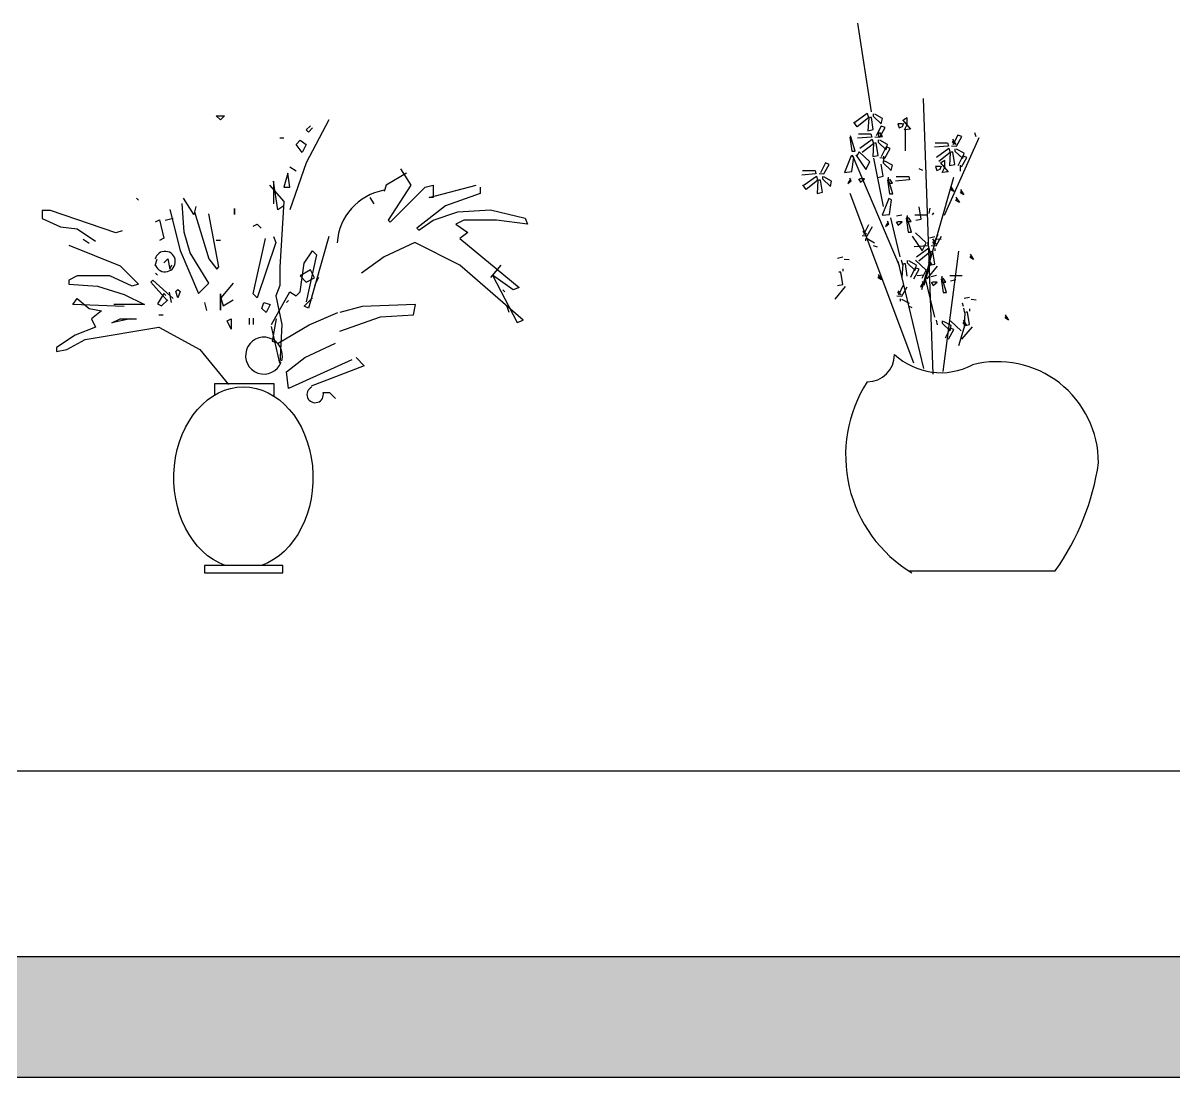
# Model space of a CAD drawing. Header units: millimetres. Extents: x 22565 to 38821, y 15578 to 26720.
# Drawn here: x 31498 to 33349, y 15578 to 17273 of the extents above; entities that cross this region are included whole.
import ezdxf

# ---------------------------------------------------------------- set-up
doc = ezdxf.new("R2010")
doc.units = ezdxf.units.MM
doc.layers.add('www.cad-blocks.net', color=7, linetype='Continuous')

# ---------------------------------------------------------------- blocks, each defined once
blk = doc.blocks.new('A$C501A1D48')
at = {"linetype": 'ByBlock'}
for p, q in [((279.9, 735, 367.8), (293.1, 735, 367.8)), ((286.5, 728.4, 367.8), (279.9, 735, 367.8)), ((293.1, 735, 367.8), (286.5, 728.4, 367.8)), ((460.9, 728.4, 367.8), (424.7, 659.3, 367.8)), ((424.7, 712, 367.8), (431.3, 718.5, 367.8)), ((428, 708.7, 367.8), (424.7, 712, 367.8)), ((434.6, 715.2, 367.8), (428, 708.7, 367.8)), ((388.5, 698.8, 367.8), (382, 698.8, 367.8)), ((408.3, 688.9, 367.8), (414.9, 695.5, 367.8)), ((418.2, 675.7, 367.8), (408.3, 688.9, 367.8)), ((414.9, 695.5, 367.8), (424.7, 688.9, 367.8)), ((424.7, 688.9, 367.8), (418.2, 675.7, 367.8)), ((424.7, 659.3, 367.8), (398.4, 583.6, 367.8)), ((398.4, 652.7, 367.8), (408.3, 646.1, 367.8)), ((576.1, 649.4, 367.8), (592.6, 623.1, 367.8)), ((378.7, 583.6, 367.8), (372.1, 629.7, 367.8)), ((372.1, 629.7, 367.8), (372.1, 593.5, 367.8)), ((395.1, 642.8, 367.8), (388.5, 619.8, 367.8)), ((398.4, 619.8, 367.8), (395.1, 642.8, 367.8)), ((586, 642.8, 367.8), (553.1, 623.1, 367.8)), ((365.5, 623.1, 367.8), (388.5, 596.8, 367.8)), ((388.5, 619.8, 367.8), (398.4, 619.8, 367.8)), ((553.1, 623.1, 367.8), (549.8, 613.2, 367.8)), ((592.6, 623.1, 367.8), (556.4, 567.1, 367.8)), ((559.7, 563.8, 367.8), (615.6, 619.8, 367.8)), ((615.6, 619.8, 367.8), (628.8, 623.1, 367.8)), ((622.2, 603.3, 367.8), (697.9, 623.1, 367.8)), ((628.8, 623.1, 367.8), (628.8, 603.3, 367.8)), ((704.5, 619.8, 367.8), (704.5, 609.9, 367.8)), ((151.4, 602.4, 367.8), (154.7, 599.1, 367.8)), ((228.2, 547.7, 367.8), (224.9, 593.7, 367.8)), ((243.6, 576.1, 367.8), (227.1, 602.4, 367.8)), ((388.5, 596.8, 367.8), (382, 491.4, 367.8)), ((526.8, 603.3, 367.8), (533.4, 593.5, 367.8)), ((628.8, 603.3, 367.8), (622.2, 603.3, 367.8)), ((704.5, 609.9, 367.8), (648.5, 590.2, 367.8)), ((13.2, 582.6, 367.8), (0, 582.6, 367.8)), ((0, 582.6, 367.8), (0, 569.5, 367.8)), ((118.5, 546.4, 367.8), (13.2, 582.6, 367.8)), ((205.2, 583.9, 367.8), (221.6, 518, 367.8)), ((246.8, 589.2, 367.8), (243.6, 576.1, 367.8)), ((244.6, 580.6, 367.8), (267.7, 504.9, 367.8)), ((284.1, 491.7, 367.8), (267.7, 577.3, 367.8)), ((309.4, 585.9, 367.8), (309.4, 576.1, 367.8)), ((309.4, 576.1, 367.8), (309.4, 585.9, 367.8)), ((388.5, 590.2, 367.8), (378.7, 583.6, 367.8)), ((648.5, 590.2, 367.8), (602.5, 554, 367.8)), ((628.8, 567.1, 367.8), (668.3, 580.3, 367.8)), ((668.3, 580.3, 367.8), (721, 583.6, 367.8)), ((721, 583.6, 367.8), (776.9, 570.4, 367.8)), ((0, 569.5, 367.8), (29.6, 556.3, 367.8)), ((29.6, 556.3, 367.8), (56, 553, 367.8)), ((182.1, 564.1, 367.8), (188.7, 567.4, 367.8)), ((188.7, 567.4, 367.8), (195.3, 537.8, 367.8)), ((210.6, 569.5, 367.8), (197.5, 566.2, 367.8)), ((339.2, 557.3, 367.8), (345.8, 560.6, 367.8)), ((345.8, 560.6, 367.8), (352.3, 554, 367.8)), ((556.4, 567.1, 367.8), (559.7, 563.8, 367.8)), ((605.8, 550.7, 367.8), (628.8, 567.1, 367.8)), ((678.2, 567.1, 367.8), (665, 560.6, 367.8)), ((665, 560.6, 367.8), (684.7, 547.4, 367.8)), ((730.8, 567.1, 367.8), (678.2, 567.1, 367.8)), ((780.2, 560.6, 367.8), (730.8, 567.1, 367.8)), ((776.9, 570.4, 367.8), (780.2, 560.6, 367.8)), ((56, 553, 367.8), (85.6, 533.3, 367.8)), ((128.4, 549.7, 367.8), (118.5, 546.4, 367.8)), ((195.3, 537.8, 367.8), (188.7, 534.5, 367.8)), ((238.1, 514.7, 367.8), (228.2, 547.7, 367.8)), ((339.2, 448.7, 367.8), (358.9, 537.5, 367.8)), ((372.1, 540.8, 367.8), (375.4, 530.9, 367.8)), ((460.9, 540.8, 367.8), (428, 425.6, 367.8)), ((602.5, 554, 367.8), (605.8, 550.7, 367.8)), ((684.7, 547.4, 367.8), (671.6, 537.5, 367.8)), ((671.6, 537.5, 367.8), (767, 458.5, 367.8)), ((42.8, 526.7, 367.8), (125.1, 493.8, 367.8)), ((65.8, 536.6, 367.8), (75.7, 530, 367.8)), ((286.5, 534.2, 367.8), (279.9, 534.2, 367.8)), ((375.4, 530.9, 367.8), (345.8, 442.1, 367.8)), ((599.2, 530.9, 367.8), (549.8, 507.9, 367.8)), ((671.6, 494.7, 367.8), (599.2, 530.9, 367.8)), ((184.3, 503.7, 367.8), (181, 493.8, 367.8)), ((195.3, 498.3, 367.8), (201.9, 504.9, 367.8)), ((201.9, 504.9, 367.8), (205.2, 488.4, 367.8)), ((221.6, 518, 367.8), (251.2, 448.9, 367.8)), ((267.7, 465.4, 367.8), (238.1, 514.7, 367.8)), ((267.7, 504.9, 367.8), (280.9, 488.4, 367.8)), ((421.4, 498, 367.8), (434.6, 517.8, 367.8)), ((441.2, 511.2, 367.8), (424.7, 435.5, 367.8)), ((434.6, 517.8, 367.8), (441.2, 511.2, 367.8)), ((549.8, 507.9, 367.8), (513.6, 481.6, 367.8)), ((125.1, 493.8, 367.8), (154.7, 464.2, 367.8)), ((182.1, 481.8, 367.8), (185.4, 478.5, 367.8)), ((205.2, 488.4, 367.8), (208.4, 495, 367.8)), ((280.9, 488.4, 367.8), (284.1, 491.7, 367.8)), ((382, 491.4, 367.8), (382, 461.8, 367.8)), ((431.2, 487.2, 367.8), (414.7, 477.3, 367.8)), ((414.9, 451.9, 367.8), (421.4, 498, 367.8)), ((437.7, 474, 367.8), (431.2, 487.2, 367.8)), ((773.6, 405.9, 367.8), (671.6, 494.7, 367.8)), ((737.4, 494.7, 367.8), (721, 475, 367.8)), ((56, 477.3, 367.8), (42.8, 470.7, 367.8)), ((42.8, 470.7, 367.8), (42.8, 464.2, 367.8)), ((42.8, 464.2, 367.8), (88.9, 460.9, 367.8)), ((108.6, 477.3, 367.8), (56, 477.3, 367.8)), ((144.8, 460.9, 367.8), (108.6, 477.3, 367.8)), ((154.7, 464.2, 367.8), (144.8, 460.9, 367.8)), ((177.7, 470.7, 367.8), (174.4, 467.4, 367.8)), ((174.4, 467.4, 367.8), (200.8, 437.8, 367.8)), ((210.6, 441.1, 367.8), (177.7, 470.7, 367.8)), ((251.2, 448.9, 367.8), (267.7, 465.4, 367.8)), ((307.2, 465.4, 367.8), (287.4, 442.3, 367.8)), ((414.7, 477.3, 367.8), (424.6, 467.4, 367.8)), ((424.6, 467.4, 367.8), (437.7, 474, 367.8)), ((444.5, 475, 367.8), (437.9, 461.8, 367.8)), ((724.2, 478.3, 367.8), (763.7, 402.6, 367.8)), ((757.2, 455.2, 367.8), (724.2, 478.3, 367.8)), ((88.9, 460.9, 367.8), (131.6, 447.7, 367.8)), ((131.6, 447.7, 367.8), (164.6, 431.2, 367.8)), ((195.3, 448.9, 367.8), (185.4, 432.5, 367.8)), ((198.6, 445.6, 367.8), (195.3, 448.9, 367.8)), ((204.1, 451, 367.8), (207.3, 434.5, 367.8)), ((215, 452.2, 367.8), (218.3, 455.5, 367.8)), ((218.3, 442.3, 367.8), (215, 452.2, 367.8)), ((218.3, 455.5, 367.8), (221.6, 452.2, 367.8)), ((221.6, 452.2, 367.8), (218.3, 442.3, 367.8)), ((286.5, 448.7, 367.8), (286.5, 422.3, 367.8)), ((286.5, 422.3, 367.8), (286.5, 448.7, 367.8)), ((345.8, 442.1, 367.8), (339.2, 448.7, 367.8)), ((368.8, 399.3, 367.8), (398.4, 451.9, 367.8)), ((382, 461.8, 367.8), (375.4, 445.4, 367.8)), ((375.4, 445.4, 367.8), (385.2, 399.3, 367.8)), ((398.4, 451.9, 367.8), (408.3, 445.4, 367.8)), ((408.3, 445.4, 367.8), (414.9, 451.9, 367.8)), ((740.7, 455.2, 367.8), (744, 451.9, 367.8)), ((744, 451.9, 367.8), (740.7, 455.2, 367.8)), ((767, 458.5, 367.8), (757.2, 455.2, 367.8)), ((49.4, 431.2, 367.8), (56, 441.1, 367.8)), ((131.6, 428, 367.8), (49.4, 431.2, 367.8)), ((56, 441.1, 367.8), (75.7, 424.7, 367.8)), ((164.6, 431.2, 367.8), (115.2, 431.2, 367.8)), ((185.4, 432.5, 367.8), (192, 429.2, 367.8)), ((192, 429.2, 367.8), (201.9, 439, 367.8)), ((261.2, 434.7, 367.8), (264.4, 421.6, 367.8)), ((287.4, 442.3, 367.8), (290.7, 429.2, 367.8)), ((290.7, 429.2, 367.8), (307.2, 439, 367.8)), ((353.3, 424.8, 367.8), (356.6, 434.7, 367.8)), ((356.6, 434.7, 367.8), (366.5, 431.4, 367.8)), ((366.5, 431.4, 367.8), (359.9, 418.3, 367.8)), ((396.1, 438, 367.8), (392.8, 434.7, 367.8)), ((421.4, 428.9, 367.8), (434.6, 442.1, 367.8)), ((428, 425.6, 367.8), (421.4, 428.9, 367.8)), ((514.6, 428.1, 367.8), (478.4, 418.3, 367.8)), ((600.2, 431.4, 367.8), (514.6, 428.1, 367.8)), ((596.9, 415, 367.8), (600.2, 431.4, 367.8)), ((747.3, 428.9, 367.8), (750.6, 419, 367.8)), ((75.7, 424.7, 367.8), (95.4, 421.4, 367.8)), ((95.4, 421.4, 367.8), (79, 408.2, 367.8)), ((79, 408.2, 367.8), (85.6, 395, 367.8)), ((141.5, 408.2, 367.8), (111.9, 401.6, 367.8)), ((111.9, 401.6, 367.8), (125.1, 408.2, 367.8)), ((125.1, 408.2, 367.8), (151.4, 408.2, 367.8)), ((187.6, 414.8, 367.8), (194.2, 414.8, 367.8)), ((297.4, 405.1, 367.8), (303.9, 408.4, 367.8)), ((303.9, 408.4, 367.8), (303.9, 391.9, 367.8)), ((332.6, 409.2, 367.8), (332.6, 399.3, 367.8)), ((339.2, 409.2, 367.8), (339.2, 399.3, 367.8)), ((359.9, 418.3, 367.8), (353.3, 424.8, 367.8)), ((376.4, 408.4, 367.8), (369.8, 372.2, 367.8)), ((429, 398.5, 367.8), (475.1, 418.3, 367.8)), ((478.4, 388.6, 367.8), (544.2, 411.7, 367.8)), ((544.2, 411.7, 367.8), (596.9, 415, 367.8)), ((85.6, 395, 367.8), (52.7, 381.9, 367.8)), ((69.1, 375.3, 367.8), (187.6, 395, 367.8)), ((187.6, 395, 367.8), (253.4, 358.8, 367.8)), ((303.9, 391.9, 367.8), (297.4, 405.1, 367.8)), ((382, 336.8, 367.8), (368.8, 396, 367.8)), ((379.6, 368.9, 367.8), (429, 398.5, 367.8)), ((385.2, 399.3, 367.8), (382, 336.8, 367.8)), ((763.7, 402.6, 367.8), (773.6, 405.9, 367.8)), ((52.7, 381.9, 367.8), (23, 362.1, 367.8)), ((39.5, 358.8, 367.8), (69.1, 375.3, 367.8)), ((369.8, 372.2, 367.8), (379.6, 368.9, 367.8)), ((23, 362.1, 367.8), (23, 355.5, 367.8)), ((23, 355.5, 367.8), (39.5, 358.8, 367.8)), ((253.4, 358.8, 367.8), (299.5, 302.9, 367.8)), ((422.4, 345.9, 367.8), (471.8, 368.9, 367.8)), ((392.8, 322.8, 367.8), (422.4, 345.9, 367.8)), ((498.1, 342.6, 367.8), (396.1, 296.5, 367.8)), ((504.7, 345.9, 367.8), (517.9, 332.7, 367.8)), ((396.1, 296.5, 367.8), (392.8, 322.8, 367.8)), ((517.9, 332.7, 367.8), (432.3, 299.8, 367.8)), ((277.1, 303.7, 367.8), (277.1, 285.7, 367.8)), ((373.1, 303.7, 367.8), (277.1, 303.7, 367.8)), ((373.1, 283.8, 367.8), (373.1, 303.7, 367.8)), ((452, 289.9, 367.8), (461.9, 289.9, 367.8)), ((461.9, 289.9, 367.8), (471.8, 280, 367.8)), ((260.7, 11.7, 367.8), (260.7, 0, 367.8)), ((387.1, 11.7, 367.8), (260.7, 11.7, 367.8)), ((260.7, 0, 367.8), (387.1, 0, 367.8)), ((387.1, 0, 367.8), (387.1, 11.7, 367.8))]:
    blk.add_line(p, q, dxfattribs=at)
for centre, radius, start, end in [((566.3, 524.4, 367.8), 92.2, 100.4915, 176.0548), ((197.5, 500.4, 367.8), 16.5, 201.8014, 165.9638), ((356.6, 349.1, 367.8), 29.6, 344.0546, 339.444), ((438.9, 286.6, 367.8), 13.2, 116.5651, 14.0362)]:
    blk.add_arc(centre, radius, start, end, dxfattribs=at)
at = {"linetype": 'ByBlock', "extrusion": (0, 0, -1)}
blk.add_ellipse((323.5, 152.7, 367.8), major_axis=(0, 146.1), ratio=0.76596, start_param=3.405581, end_param=9.160789, dxfattribs=at)
blk = doc.blocks.new('A$C5C9C665F')
for p, q in [((112.1, 741.3, 131.4), (89.8, 884, 131.4)), ((211.4, 319.1, 131.4), (195.5, 762.7, 131.4)), ((88.9, 717.2, 131.4), (83.5, 724.4, 131.4)), ((85.3, 724.4, 131.4), (105.2, 738.9, 131.4)), ((107, 731.6, 131.4), (88.9, 717.2, 131.4)), ((105.2, 738.9, 131.4), (107, 731.6, 131.4)), ((107.5, 731.7, 131.4), (106.2, 710.9, 131.4)), ((111.8, 732.3, 131.4), (108.7, 732.3, 131.4)), ((114.8, 712.7, 131.4), (111.8, 732.3, 131.4)), ((114.8, 737.8, 131.4), (114.8, 734.2, 131.4)), ((114.8, 734.2, 131.4), (127.7, 721.9, 131.4)), ((129.6, 730.5, 131.4), (117.3, 737.2, 131.4)), ((127.7, 721.9, 131.4), (129.6, 730.5, 131.4)), ((154.2, 722.1, 131.4), (156.4, 715.7, 131.4)), ((161.7, 722.1, 131.4), (154.2, 722.1, 131.4)), ((161.7, 728.5, 131.4), (174.6, 713.5, 131.4)), ((161.7, 717.8, 131.4), (163.9, 723.2, 131.4)), ((169.2, 731.7, 131.4), (163.9, 728.5, 131.4)), ((169.2, 721, 131.4), (169.2, 731.7, 131.4)), ((90.9, 706, 131.4), (111.2, 706, 131.4)), ((106.2, 710.9, 131.4), (114.8, 712.7, 131.4)), ((111.2, 706, 131.4), (112.4, 700.5, 131.4)), ((127.7, 718.3, 131.4), (119.8, 702.4, 131.4)), ((123.1, 711.3, 131.4), (123.1, 701.6, 131.4)), ((125.3, 700.5, 131.4), (133.9, 715.8, 131.4)), ((129.6, 701.6, 131.4), (125.3, 708, 131.4)), ((133.9, 715.8, 131.4), (127.7, 718.3, 131.4)), ((156.4, 715.7, 131.4), (161.7, 717.8, 131.4)), ((164.9, 712.4, 131.4), (169.2, 721, 131.4)), ((174.6, 713.5, 131.4), (164.9, 712.4, 131.4)), ((166.1, 713.9, 131.4), (166.1, 678.5, 131.4)), ((251.1, 703.9, 131.4), (243.1, 688, 131.4)), ((257.2, 701.4, 131.4), (251.1, 703.9, 131.4)), ((277.6, 707.7, 131.4), (279.7, 701.3, 131.4)), ((77, 700.7, 131.4), (80.2, 678.2, 131.4)), ((85.6, 678.2, 131.4), (78.1, 702.8, 131.4)), ((111.8, 700.5, 131.4), (89.7, 698.7, 131.4)), ((93.3, 682.8, 131.4), (113.2, 697.2, 131.4)), ((115, 690, 131.4), (96.9, 675.6, 131.4)), ((113.2, 697.2, 131.4), (115, 690, 131.4)), ((115.5, 690.1, 131.4), (114.3, 669.3, 131.4)), ((119.8, 690.7, 131.4), (116.7, 690.7, 131.4)), ((117.3, 701.1, 131.4), (125.3, 700.5, 131.4)), ((122.8, 671.1, 131.4), (119.8, 690.7, 131.4)), ((122.8, 696.2, 131.4), (122.8, 692.6, 131.4)), ((122.8, 692.6, 131.4), (135.7, 680.3, 131.4)), ((123.1, 701.6, 131.4), (129.6, 701.6, 131.4)), ((137.6, 688.9, 131.4), (125.3, 695.6, 131.4)), ((135.7, 680.3, 131.4), (137.6, 688.9, 131.4)), ((235.1, 686.1, 131.4), (213.1, 684.3, 131.4)), ((214.3, 691.6, 131.4), (234.5, 691.6, 131.4)), ((229.2, 575.1, 131.4), (285.3, 699.7, 131.4)), ((234.5, 691.6, 131.4), (235.8, 686.1, 131.4)), ((240.7, 686.7, 131.4), (248.6, 686.1, 131.4)), ((242.4, 697.2, 131.4), (247.8, 688.7, 131.4)), ((242.4, 691.9, 131.4), (244.6, 695.1, 131.4)), ((247.8, 688.7, 131.4), (242.4, 691.9, 131.4)), ((248.6, 686.1, 131.4), (257.2, 701.4, 131.4)), ((79.2, 670.7, 131.4), (68.5, 643.9, 131.4)), ((83.5, 668.5, 131.4), (79.2, 670.7, 131.4)), ((80.2, 678.2, 131.4), (85.6, 678.2, 131.4)), ((80.2, 645, 131.4), (83.5, 668.5, 131.4)), ((80.9, 672.2, 131.4), (156.7, 493.9, 131.4)), ((86.7, 671.8, 131.4), (102.8, 648.2, 131.4)), ((92, 677.1, 131.4), (87.8, 669.6, 131.4)), ((109.2, 661, 131.4), (92, 677.1, 131.4)), ((114.3, 669.3, 131.4), (122.8, 671.1, 131.4)), ((115.4, 666.7, 131.4), (130.6, 589.1, 131.4)), ((125.3, 667.5, 131.4), (133.3, 666.9, 131.4)), ((135.8, 684.7, 131.4), (127.8, 668.8, 131.4)), ((131.1, 669.7, 131.4), (131.1, 660, 131.4)), ((133.3, 666.9, 131.4), (141.9, 682.2, 131.4)), ((141.9, 682.2, 131.4), (135.8, 684.7, 131.4)), ((216.7, 668.4, 131.4), (236.6, 682.8, 131.4)), ((238.4, 675.6, 131.4), (220.3, 661.2, 131.4)), ((236.6, 682.8, 131.4), (238.4, 675.6, 131.4)), ((238.8, 675.7, 131.4), (237.6, 654.9, 131.4)), ((243.1, 676.3, 131.4), (240.1, 676.3, 131.4)), ((246.2, 656.7, 131.4), (243.1, 676.3, 131.4)), ((246.2, 681.8, 131.4), (246.2, 678.2, 131.4)), ((246.2, 678.2, 131.4), (259.1, 665.9, 131.4)), ((260.9, 674.5, 131.4), (248.6, 681.2, 131.4)), ((259.1, 670.3, 131.4), (251.1, 654.4, 131.4)), ((256.7, 652.5, 131.4), (265.2, 667.8, 131.4)), ((259.1, 665.9, 131.4), (260.9, 674.5, 131.4)), ((265.2, 667.8, 131.4), (259.1, 670.3, 131.4)), ((38, 659.1, 131.4), (30.1, 643.2, 131.4)), ((35.6, 641.3, 131.4), (44.2, 656.6, 131.4)), ((44.2, 656.6, 131.4), (38, 659.1, 131.4)), ((102.8, 648.2, 131.4), (109.2, 661, 131.4)), ((130.9, 637.5, 131.4), (127.8, 657.1, 131.4)), ((130.9, 662.6, 131.4), (130.9, 659, 131.4)), ((130.9, 659, 131.4), (143.7, 646.7, 131.4)), ((145.6, 655.3, 131.4), (133.3, 662, 131.4)), ((143.7, 646.7, 131.4), (145.6, 655.3, 131.4)), ((194.8, 647, 131.4), (188.6, 649.5, 131.4)), ((222.6, 653.3, 131.4), (215.1, 653.3, 131.4)), ((215.1, 653.3, 131.4), (217.2, 646.9, 131.4)), ((217.2, 646.9, 131.4), (222.6, 649, 131.4)), ((222.6, 659.7, 131.4), (235.5, 644.7, 131.4)), ((222.6, 649, 131.4), (224.7, 654.3, 131.4)), ((230.1, 662.9, 131.4), (224.7, 659.7, 131.4)), ((225.8, 643.6, 131.4), (230.1, 652.2, 131.4)), ((230.1, 652.2, 131.4), (230.1, 662.9, 131.4)), ((237.6, 654.9, 131.4), (246.2, 656.7, 131.4)), ((254.5, 655.2, 131.4), (254.5, 645.6, 131.4)), ((22.1, 641.3, 131.4), (0, 639.5, 131.4)), ((1.2, 646.8, 131.4), (21.5, 646.8, 131.4)), ((3.6, 623.6, 131.4), (23.5, 638, 131.4)), ((25.3, 630.8, 131.4), (7.2, 616.4, 131.4)), ((21.5, 646.8, 131.4), (22.7, 641.3, 131.4)), ((23.5, 638, 131.4), (25.3, 630.8, 131.4)), ((25.8, 630.9, 131.4), (24.5, 610.1, 131.4)), ((30.1, 631.5, 131.4), (27, 631.5, 131.4)), ((27.6, 641.9, 131.4), (35.6, 641.3, 131.4)), ((33.1, 611.9, 131.4), (30.1, 631.5, 131.4)), ((33.1, 637, 131.4), (33.1, 633.4, 131.4)), ((33.1, 633.4, 131.4), (46, 621.1, 131.4)), ((47.9, 629.7, 131.4), (35.6, 636.4, 131.4)), ((46, 621.1, 131.4), (47.9, 629.7, 131.4)), ((68.5, 643.9, 131.4), (80.2, 645, 131.4)), ((78.1, 633.2, 131.4), (73.8, 625.7, 131.4)), ((73.8, 625.7, 131.4), (79.2, 630, 131.4)), ((79.2, 630, 131.4), (77, 634.3, 131.4)), ((91, 633.2, 131.4), (94.2, 627.9, 131.4)), ((100.6, 633.2, 131.4), (93.1, 633.2, 131.4)), ((94.2, 627.9, 131.4), (100.6, 633.2, 131.4)), ((122.3, 635.7, 131.4), (130.9, 637.5, 131.4)), ((137.9, 631.9, 131.4), (141.1, 609.4, 131.4)), ((146.5, 609.4, 131.4), (139, 634, 131.4)), ((139.1, 636, 131.4), (139.1, 626.4, 131.4)), ((145.6, 626.4, 131.4), (141.3, 632.8, 131.4)), ((172.7, 631.7, 131.4), (150.6, 629.9, 131.4)), ((151.8, 637.2, 131.4), (172.1, 637.2, 131.4)), ((172.1, 637.2, 131.4), (173.3, 631.7, 131.4)), ((193.1, 455.6, 131.4), (244.2, 636.2, 131.4)), ((235.5, 644.7, 131.4), (225.8, 643.6, 131.4)), ((7.2, 616.4, 131.4), (1.8, 623.6, 131.4)), ((24.5, 610.1, 131.4), (33.1, 611.9, 131.4)), ((139.1, 626.4, 131.4), (145.6, 626.4, 131.4)), ((239.1, 621.5, 131.4), (244.5, 612.9, 131.4)), ((239.1, 616.1, 131.4), (241.3, 619.3, 131.4)), ((244.5, 612.9, 131.4), (239.1, 616.1, 131.4)), ((255, 616.2, 131.4), (260.4, 607.6, 131.4)), ((255, 610.8, 131.4), (257.1, 614, 131.4)), ((77, 610.3, 131.4), (179.5, 337.3, 131.4)), ((140.1, 601.9, 131.4), (129.3, 575.1, 131.4)), ((144.3, 599.7, 131.4), (140.1, 601.9, 131.4)), ((141.1, 609.4, 131.4), (146.5, 609.4, 131.4)), ((141.1, 576.2, 131.4), (144.3, 599.7, 131.4)), ((247.9, 603.9, 131.4), (253.3, 595.3, 131.4)), ((247.9, 598.5, 131.4), (250.1, 601.7, 131.4)), ((253.3, 595.3, 131.4), (247.9, 598.5, 131.4)), ((260.4, 607.6, 131.4), (255, 610.8, 131.4)), ((129.3, 575.1, 131.4), (141.1, 576.2, 131.4)), ((152.3, 573.9, 131.4), (160.9, 575.7, 131.4)), ((169.2, 574.3, 131.4), (169.2, 564.6, 131.4)), ((181.9, 575.4, 131.4), (202.1, 575.4, 131.4)), ((191.7, 568.7, 131.4), (188.7, 588.3, 131.4)), ((204.6, 577.9, 131.4), (206.4, 586.5, 131.4)), ((210, 575.7, 131.4), (212.1, 578.9, 131.4)), ((107.3, 559.5, 131.4), (99.3, 543.5, 131.4)), ((104.9, 541.7, 131.4), (113.5, 557, 131.4)), ((139, 564.4, 131.4), (134.7, 556.9, 131.4)), ((134.7, 556.9, 131.4), (140.1, 561.2, 131.4)), ((140.1, 561.2, 131.4), (137.9, 565.5, 131.4)), ((142.4, 570.5, 131.4), (157.6, 508.1, 131.4)), ((151.8, 564.4, 131.4), (155.1, 559, 131.4)), ((161.5, 564.4, 131.4), (154, 564.4, 131.4)), ((155.1, 559, 131.4), (161.5, 564.4, 131.4)), ((168, 570.1, 131.4), (171.2, 547.6, 131.4)), ((176.5, 547.6, 131.4), (169, 572.2, 131.4)), ((169.2, 564.6, 131.4), (175.6, 564.6, 131.4)), ((175.6, 564.6, 131.4), (171.3, 571, 131.4)), ((183.1, 566.9, 131.4), (191.7, 568.7, 131.4)), ((96.9, 542.3, 131.4), (104.9, 541.7, 131.4)), ((98.6, 547.5, 131.4), (100.8, 550.7, 131.4)), ((104, 544.2, 131.4), (98.6, 547.5, 131.4)), ((102.4, 537.4, 131.4), (102.4, 533.7, 131.4)), ((171.2, 547.6, 131.4), (176.5, 547.6, 131.4)), ((177.6, 541.2, 131.4), (193.7, 517.6, 131.4)), ((200.1, 530.5, 131.4), (183, 546.5, 131.4)), ((205.2, 538.7, 131.4), (213.8, 540.5, 131.4)), ((210, 536.9, 131.4), (215.4, 528.4, 131.4)), ((218.7, 543.6, 131.4), (210.7, 527.6, 131.4)), ((216.2, 525.8, 131.4), (224.8, 541.1, 131.4)), ((216.2, 536.9, 131.4), (224.2, 536.3, 131.4)), ((117.1, 530, 131.4), (104.9, 536.8, 131.4)), ((121.5, 523.4, 131.4), (115.3, 525.9, 131.4)), ((202.7, 525.8, 131.4), (180.6, 524, 131.4)), ((184.2, 508.1, 131.4), (204.1, 522.5, 131.4)), ((193.7, 517.6, 131.4), (200.1, 530.5, 131.4)), ((202.1, 531.3, 131.4), (203.3, 525.8, 131.4)), ((204.1, 522.5, 131.4), (205.9, 515.3, 131.4)), ((208.2, 526.4, 131.4), (216.2, 525.8, 131.4)), ((215.4, 528.4, 131.4), (210, 531.6, 131.4)), ((213.8, 521.5, 131.4), (213.8, 517.8, 131.4)), ((57.1, 506, 131.4), (65.7, 507.8, 131.4)), ((68.2, 504.2, 131.4), (76.2, 503.6, 131.4)), ((154.5, 501.1, 131.4), (195.5, 328.2, 131.4)), ((159.9, 503.1, 131.4), (161.7, 495.9, 131.4)), ((169.6, 502.1, 131.4), (169.6, 498.4, 131.4)), ((184.3, 494.7, 131.4), (172, 501.5, 131.4)), ((200.1, 486.3, 131.4), (183, 502.4, 131.4)), ((205.9, 515.3, 131.4), (187.9, 500.9, 131.4)), ((203.7, 503.4, 131.4), (209.1, 494.9, 131.4)), ((203.7, 498.1, 131.4), (205.8, 501.3, 131.4)), ((206.4, 515.4, 131.4), (205.2, 494.5, 131.4)), ((210.7, 516, 131.4), (207.6, 516, 131.4)), ((213.8, 496.4, 131.4), (210.7, 516, 131.4)), ((227.3, 323.6, 131.4), (252.4, 517, 131.4)), ((270.9, 512.2, 131.4), (276.2, 503.7, 131.4)), ((270.9, 506.9, 131.4), (273, 510.1, 131.4)), ((276.2, 503.7, 131.4), (270.9, 506.9, 131.4)), ((62.6, 483.3, 131.4), (59.6, 483.3, 131.4)), ((65.7, 463.7, 131.4), (62.6, 483.3, 131.4)), ((65.7, 488.8, 131.4), (65.7, 485.1, 131.4)), ((162.2, 496, 131.4), (161, 475.1, 131.4)), ((166.5, 496.6, 131.4), (163.4, 496.6, 131.4)), ((169.6, 477, 131.4), (166.5, 496.6, 131.4)), ((169.6, 498.4, 131.4), (182.5, 486.2, 131.4)), ((182.5, 490.5, 131.4), (174.5, 474.6, 131.4)), ((180, 472.8, 131.4), (188.6, 488.1, 131.4)), ((182.5, 486.2, 131.4), (184.3, 494.7, 131.4)), ((188.6, 488.1, 131.4), (182.5, 490.5, 131.4)), ((193.7, 473.5, 131.4), (200.1, 486.3, 131.4)), ((196.5, 462.6, 131.4), (206.6, 496.3, 131.4)), ((201.5, 472.7, 131.4), (218.4, 492.9, 131.4)), ((209.1, 494.9, 131.4), (203.7, 498.1, 131.4)), ((205.2, 494.5, 131.4), (213.8, 496.4, 131.4)), ((57.1, 461.8, 131.4), (65.7, 463.7, 131.4)), ((122.8, 479.5, 131.4), (128.2, 471, 131.4)), ((122.8, 474.2, 131.4), (125, 477.4, 131.4)), ((128.2, 471, 131.4), (122.8, 474.2, 131.4)), ((185.3, 477.9, 131.4), (197, 478.9, 131.4)), ((194.9, 467.2, 131.4), (190.6, 459.7, 131.4)), ((190.6, 459.7, 131.4), (196, 464, 131.4)), ((196, 464, 131.4), (193.8, 468.2, 131.4)), ((198.3, 473.3, 131.4), (213.5, 410.9, 131.4)), ((207.8, 467.2, 131.4), (211, 461.8, 131.4)), ((208.2, 476.6, 131.4), (216.8, 478.5, 131.4)), ((217.4, 467.2, 131.4), (209.9, 467.2, 131.4)), ((211, 461.8, 131.4), (217.4, 467.2, 131.4)), ((223.9, 472.8, 131.4), (227.1, 450.4, 131.4)), ((232.5, 450.4, 131.4), (224.9, 475, 131.4)), ((225.1, 477, 131.4), (225.1, 467.4, 131.4)), ((225.1, 467.4, 131.4), (231.5, 467.4, 131.4)), ((231.5, 467.4, 131.4), (227.3, 473.8, 131.4)), ((237.8, 478.2, 131.4), (258, 478.2, 131.4)), ((239.1, 469.6, 131.4), (247.6, 471.5, 131.4)), ((53.5, 440, 131.4), (70.4, 460.2, 131.4)), ((152.8, 445.1, 131.4), (160.8, 444.5, 131.4)), ((154.6, 450.2, 131.4), (156.7, 453.4, 131.4)), ((159.9, 447, 131.4), (154.6, 450.2, 131.4)), ((163.2, 462.2, 131.4), (155.3, 446.3, 131.4)), ((160.8, 444.5, 131.4), (169.4, 459.8, 131.4)), ((227.1, 450.4, 131.4), (232.5, 450.4, 131.4)), ((158.3, 440.2, 131.4), (158.3, 436.5, 131.4)), ((173.1, 432.8, 131.4), (160.8, 439.5, 131.4)), ((177.4, 426.2, 131.4), (171.3, 428.6, 131.4)), ((258, 434.1, 131.4), (259.3, 428.6, 131.4)), ((261.1, 441.4, 131.4), (269.7, 443.3, 131.4)), ((272.2, 439.7, 131.4), (280.1, 439.1, 131.4)), ((260, 425.3, 131.4), (261.8, 418.1, 131.4)), ((262.3, 418.1, 131.4), (261.1, 397.3, 131.4)), ((266.6, 418.8, 131.4), (263.5, 418.8, 131.4)), ((269.7, 399.1, 131.4), (266.6, 418.8, 131.4)), ((269.7, 424.3, 131.4), (269.7, 420.6, 131.4)), ((326.8, 415, 131.4), (332.1, 406.4, 131.4)), ((326.8, 409.7, 131.4), (328.9, 412.9, 131.4)), ((332.1, 406.4, 131.4), (326.8, 409.7, 131.4)), ((215.9, 405.9, 131.4), (217.7, 398.6, 131.4)), ((225.5, 404.9, 131.4), (225.5, 401.2, 131.4)), ((225.5, 401.2, 131.4), (238.4, 388.9, 131.4)), ((240.2, 397.5, 131.4), (228, 404.2, 131.4)), ((238.4, 393.3, 131.4), (230.4, 377.4, 131.4)), ((236, 375.5, 131.4), (244.6, 390.9, 131.4)), ((238.4, 388.9, 131.4), (240.2, 397.5, 131.4)), ((244.6, 390.9, 131.4), (238.4, 393.3, 131.4)), ((256, 389.1, 131.4), (238.9, 405.1, 131.4)), ((252.4, 365.3, 131.4), (262.5, 399.1, 131.4)), ((257.5, 375.4, 131.4), (274.3, 395.7, 131.4)), ((259.6, 406.2, 131.4), (265, 397.6, 131.4)), ((259.6, 400.8, 131.4), (261.8, 404, 131.4)), ((265, 397.6, 131.4), (259.6, 400.8, 131.4)), ((261.1, 397.3, 131.4), (269.7, 399.1, 131.4)), ((172.2, 3, 131.4), (407.6, 3, 131.4))]:
    blk.add_line(p, q)
for centre, radius, start, end in [((105.1, 350.9, 131.4), 44, 270, 0), ((223.3, 430.5, 131.4), 108.8, 226.9732, 297.9738), ((314.4, 176.7, 131.4), 162.7, 360, 104.2583), ((290.4, 188.5, 131.4), 220, 147.4072, 238.9837), ((79.4, 235.3, 131.4), 402.1, 324.7116, 351.6155)]:
    blk.add_arc(centre, radius, start, end)
blk = doc.blocks.new('format')
at = {"layer": 'www.cad-blocks.net', "true_color": 0x546d8e}
h = blk.add_hatch(color=155, dxfattribs=at)
h.set_gradient(color1=(68, 68, 68), color2=(84, 109, 142), tint=1)
h.paths.add_polyline_path([(23683.3, 15771.9), (23683.3, 15578), (38820.7, 15578), (38820.7, 15771.9)])
at = {"layer": 'www.cad-blocks.net', "color": 155, "true_color": 0x546d8e}
for p, q in [((23683.3, 16070.4), (38820.7, 16070.4)), ((23683.3, 15771.9), (38820.7, 15771.9)), ((23683.3, 15771.9), (38820.7, 15771.9)), ((23683.3, 15578), (38820.7, 15578))]:
    blk.add_line(p, q, dxfattribs=at)

msp = doc.modelspace()

# ---------------------------------------------------------------- block references
for name, p in [('A$C5C9C665F', (32751, 16389)), ('A$C501A1D48', (31529.4, 16389))]:
    msp.add_blockref(name, p)
at = {"layer": 'www.cad-blocks.net'}
msp.add_blockref('format', (0, 0), dxfattribs=at)

doc.saveas('drawing.dxf')
